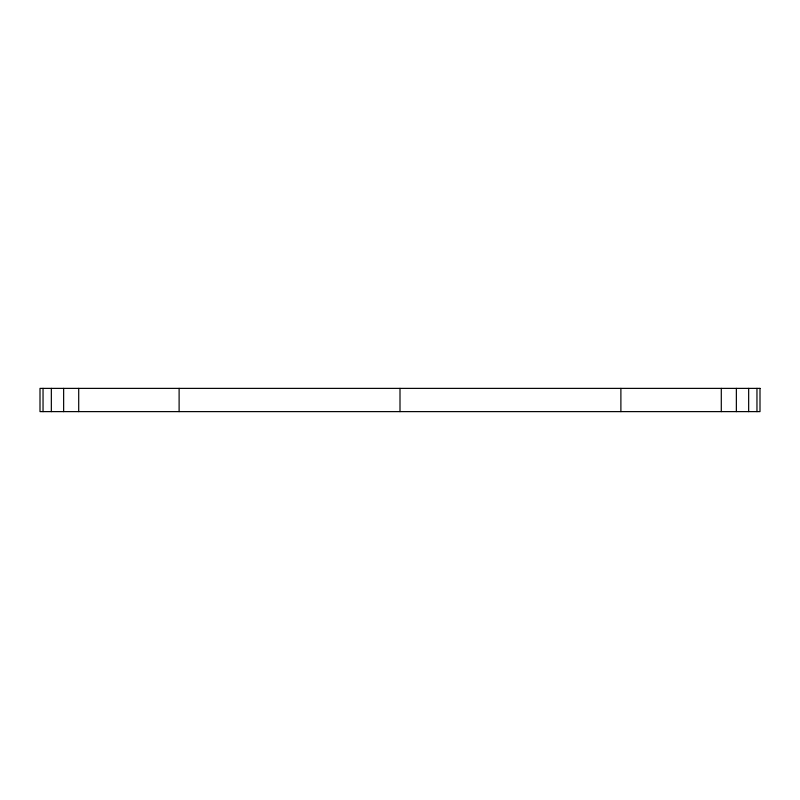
<?xml version="1.0" encoding="UTF-8"?>
<svg xmlns="http://www.w3.org/2000/svg" width="800" height="800" viewBox="0 0 800 800"><rect width="100%" height="100%" fill="white"/><g stroke="black" fill="none" stroke-linecap="round" stroke-linejoin="round"><path stroke-width="1.2" d="M756.96 388.38L756.96 411.62M748.66 388.38L748.66 411.62M736.36 388.38L736.36 411.62M721.29 388.38L721.29 411.62M620.89 388.38L620.89 411.62M400 388.38L400 411.62M179.11 388.38L179.11 411.62M78.71 388.38L78.71 411.62M63.64 388.38L63.64 411.62M51.34 388.38L51.34 411.62M43.04 388.38L43.04 411.62M760 388.38L40 388.38L40 411.62L760 411.62L760 388.38"/></g></svg>
